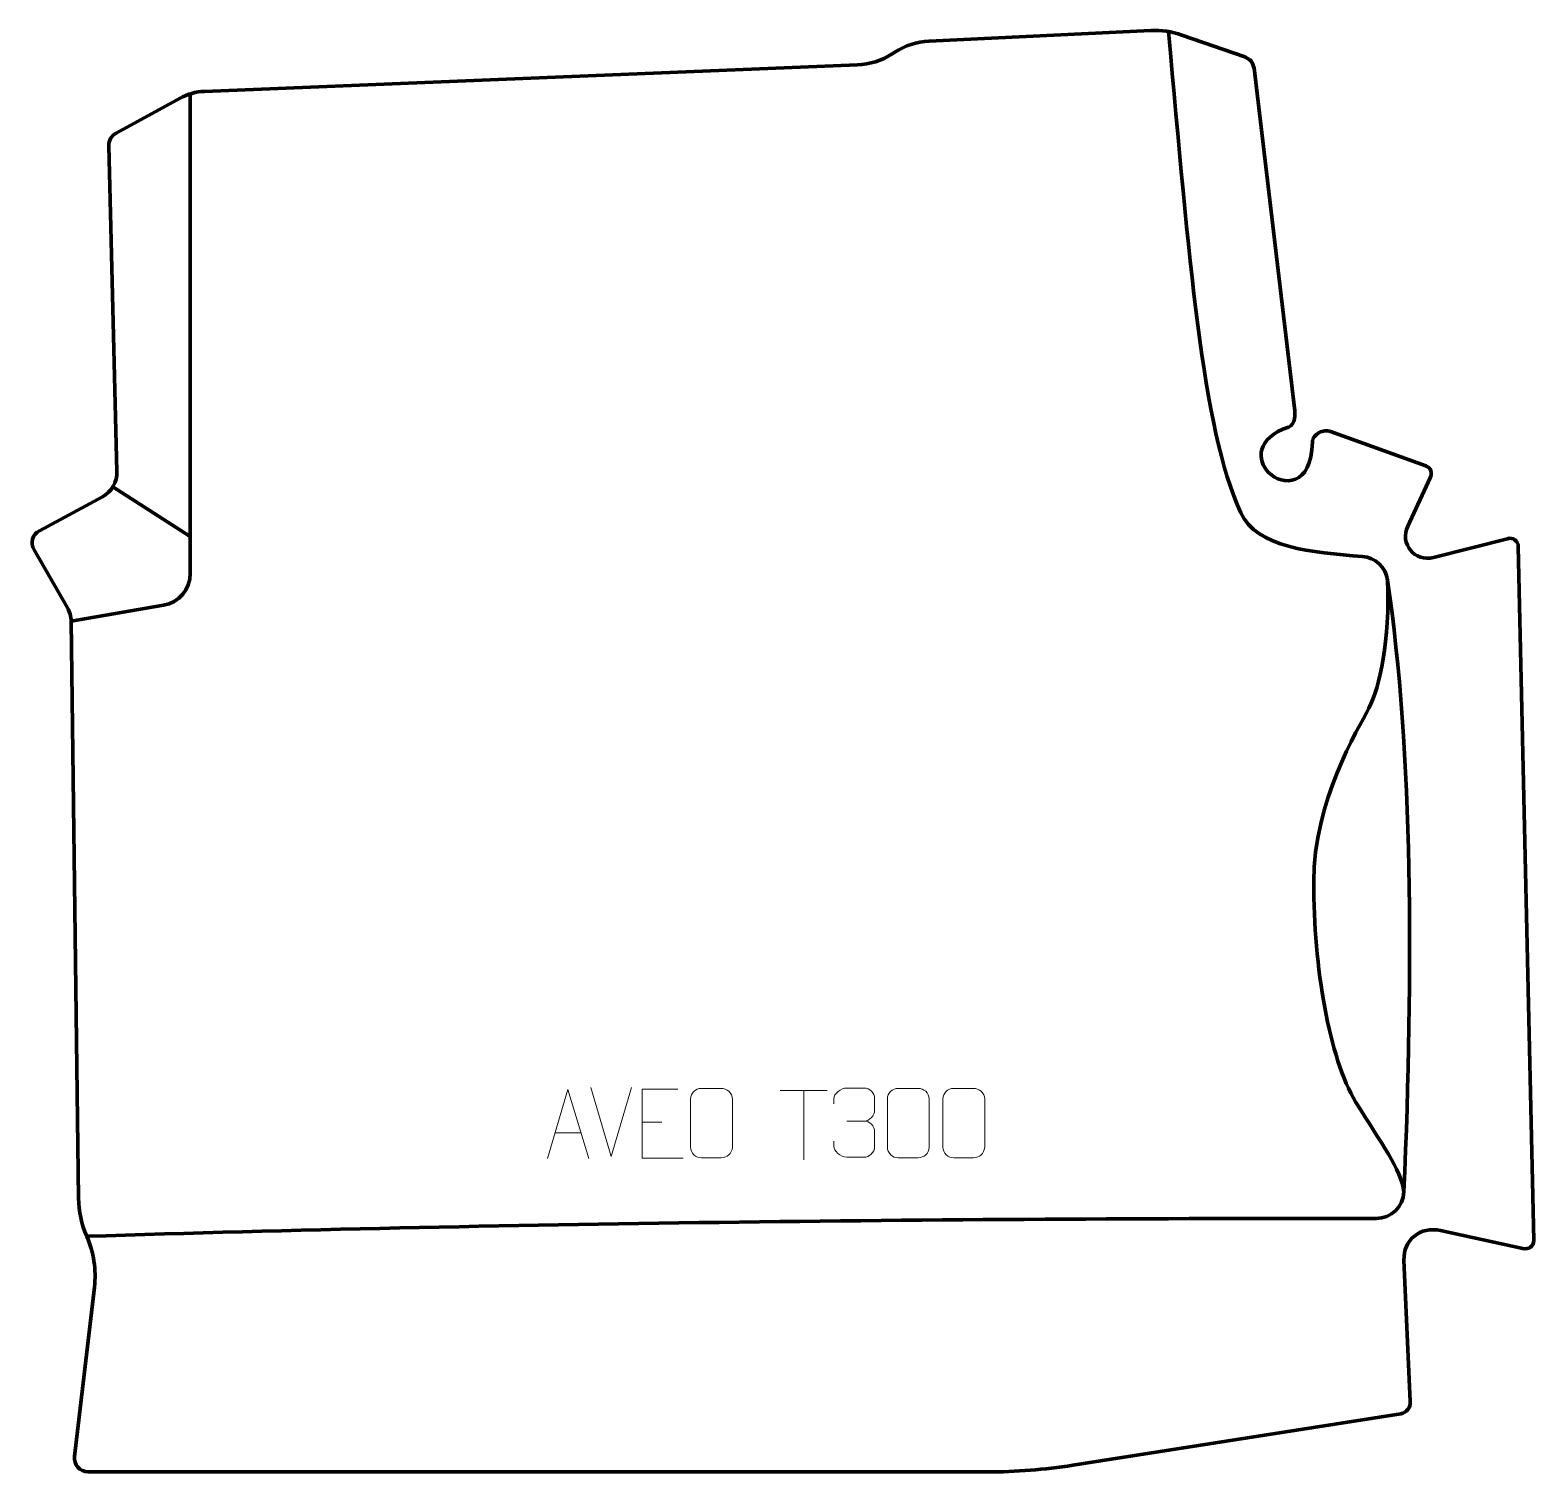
# Model space of a CAD drawing. Header units: millimetres. Extents: x -272 to 271, y -260 to 260.
import ezdxf

# ---------------------------------------------------------------- set-up
doc = ezdxf.new("R2010")
doc.units = ezdxf.units.MM
doc.header["$MEASUREMENT"] = 0
for name, color, linetype in [('layer 1', 7, 'Continuous'), ('layer 2', 7, 'Continuous'), ('layer 3', 7, 'Continuous')]:
    doc.layers.add(name, color=color, linetype=linetype)

msp = doc.modelspace()

# ---------------------------------------------------------------- linework, layer by layer
at = {"layer": 'layer 1', "color": 250, "lineweight": 9}
for points, knots in [([(-84.9856, -146.9736), (-84.9856, -146.9736), (-77.6146, -122.0201), (-77.6146, -122.0201), (-77.6146, -122.0201), (-77.6146, -122.0201), (-70.0447, -146.9736), (-70.0447, -146.9736)], [0, 0, 0, 0, 0.33333333, 0.33333333, 0.33333333, 0.33333333, 1, 1, 1, 1]), ([(-37.9426, -121.9117), (-37.9426, -121.9117), (-50.8165, -121.9117), (-50.8165, -121.9117), (-50.8165, -121.9117), (-50.8165, -121.9117), (-50.8165, -146.8653), (-50.8165, -146.8653), (-50.8165, -146.8653), (-50.8165, -146.8653), (-35.9507, -146.8653), (-35.9507, -146.8653)], [0, 0, 0, 0, 0.25, 0.25, 0.25, 0.25, 0.5, 0.5, 0.5, 0.5, 1, 1, 1, 1]), ([(-29.3753, -121.6645), (-27.0092, -121.6645), (-24.6427, -121.6645), (-22.2762, -121.6645), (-22.2762, -121.6645), (-20.2957, -121.6289), (-18.2697, -123.1232), (-18.2426, -125.5653), (-18.2426, -125.5653), (-18.243, -131.3227), (-18.243, -137.0805), (-18.2426, -142.8387), (-18.2426, -142.8387), (-18.3847, -145.1663), (-20.0911, -146.6486), (-22.2762, -146.6594), (-22.2762, -146.6594), (-24.6486, -146.659), (-27.021, -146.659), (-29.393, -146.6594), (-29.393, -146.6594), (-31.3515, -146.765), (-33.3579, -144.8771), (-33.3465, -142.8561), (-33.3465, -142.8561), (-33.3461, -137.0755), (-33.3461, -131.2952), (-33.3465, -125.5154), (-33.3465, -125.5154), (-33.3422, -123.3734), (-31.5651, -121.6509), (-29.3753, -121.6645)], [0, 0, 0, 0, 0.11111111, 0.11111111, 0.11111111, 0.11111111, 0.22222222, 0.22222222, 0.22222222, 0.22222222, 0.33333333, 0.33333333, 0.33333333, 0.33333333, 0.44444444, 0.44444444, 0.44444444, 0.44444444, 0.55555556, 0.55555556, 0.55555556, 0.55555556, 0.66666667, 0.66666667, 0.66666667, 0.66666667, 0.77777778, 0.77777778, 0.77777778, 0.77777778, 1, 1, 1, 1]), ([(18.316, -127.1932), (18.316, -127.1932), (18.316, -125.336), (18.316, -125.336), (18.316, -125.336), (18.3017, -123.5941), (20.9662, -121.476), (23.0253, -121.4987), (23.0253, -121.4987), (25.0894, -121.4987), (27.1534, -121.4987), (29.2171, -121.4987), (29.2171, -121.4987), (31.4116, -121.4899), (33.0099, -123.3367), (33.0543, -125.2488), (33.0543, -125.2488), (33.0539, -126.6839), (33.0539, -128.119), (33.0543, -129.5545), (33.0543, -129.5545), (33.0057, -131.208), (31.4031, -133.438), (29.2048, -133.428), (29.2048, -133.428), (31.4085, -133.4392), (33.0165, -135.2424), (33.0705, -137.3019), (33.0705, -137.3019), (33.0701, -139.0866), (33.0701, -140.8713), (33.0705, -142.6564), (33.0705, -142.6564), (33.0806, -144.7178), (31.0257, -146.4809), (29.2048, -146.4728), (29.2048, -146.4728), (27.1395, -146.4725), (25.0743, -146.4725), (23.0087, -146.4728), (23.0087, -146.4728), (20.8401, -146.4613), (18.3091, -144.0611), (18.2905, -142.5993), (18.2905, -142.5993), (18.2905, -142.5993), (18.2905, -140.6907), (18.2905, -140.6907)], [0, 0, 0, 0, 0.07692308, 0.07692308, 0.07692308, 0.07692308, 0.15384615, 0.15384615, 0.15384615, 0.15384615, 0.23076923, 0.23076923, 0.23076923, 0.23076923, 0.30769231, 0.30769231, 0.30769231, 0.30769231, 0.38461538, 0.38461538, 0.38461538, 0.38461538, 0.46153846, 0.46153846, 0.46153846, 0.46153846, 0.53846154, 0.53846154, 0.53846154, 0.53846154, 0.61538462, 0.61538462, 0.61538462, 0.61538462, 0.69230769, 0.69230769, 0.69230769, 0.69230769, 0.76923077, 0.76923077, 0.76923077, 0.76923077, 0.84615385, 0.84615385, 0.84615385, 0.84615385, 1, 1, 1, 1]), ([(41.6247, -121.6645), (43.9908, -121.6645), (46.3573, -121.6645), (48.7238, -121.6645), (48.7238, -121.6645), (50.7043, -121.6289), (52.7303, -123.1232), (52.7574, -125.5653), (52.7574, -125.5653), (52.757, -131.3227), (52.757, -137.0805), (52.7574, -142.8387), (52.7574, -142.8387), (52.6153, -145.1663), (50.9089, -146.6486), (48.7238, -146.6594), (48.7238, -146.6594), (46.3514, -146.659), (43.979, -146.659), (41.607, -146.6594), (41.607, -146.6594), (39.6485, -146.765), (37.6421, -144.8771), (37.6535, -142.8561), (37.6535, -142.8561), (37.6539, -137.0755), (37.6539, -131.2952), (37.6535, -125.5154), (37.6535, -125.5154), (37.6578, -123.3734), (39.4349, -121.6509), (41.6247, -121.6645)], [0, 0, 0, 0, 0.11111111, 0.11111111, 0.11111111, 0.11111111, 0.22222222, 0.22222222, 0.22222222, 0.22222222, 0.33333333, 0.33333333, 0.33333333, 0.33333333, 0.44444444, 0.44444444, 0.44444444, 0.44444444, 0.55555556, 0.55555556, 0.55555556, 0.55555556, 0.66666667, 0.66666667, 0.66666667, 0.66666667, 0.77777778, 0.77777778, 0.77777778, 0.77777778, 1, 1, 1, 1]), ([(61.6247, -121.6645), (63.9908, -121.6645), (66.3573, -121.6645), (68.7238, -121.6645), (68.7238, -121.6645), (70.7043, -121.6289), (72.7303, -123.1232), (72.7574, -125.5653), (72.7574, -125.5653), (72.757, -131.3227), (72.757, -137.0805), (72.7574, -142.8387), (72.7574, -142.8387), (72.6153, -145.1663), (70.9089, -146.6486), (68.7238, -146.6594), (68.7238, -146.6594), (66.3514, -146.659), (63.979, -146.659), (61.607, -146.6594), (61.607, -146.6594), (59.6485, -146.765), (57.6421, -144.8771), (57.6535, -142.8561), (57.6535, -142.8561), (57.6539, -137.0755), (57.6539, -131.2952), (57.6535, -125.5154), (57.6535, -125.5154), (57.6578, -123.3734), (59.4349, -121.6509), (61.6247, -121.6645)], [0, 0, 0, 0, 0.11111111, 0.11111111, 0.11111111, 0.11111111, 0.22222222, 0.22222222, 0.22222222, 0.22222222, 0.33333333, 0.33333333, 0.33333333, 0.33333333, 0.44444444, 0.44444444, 0.44444444, 0.44444444, 0.55555556, 0.55555556, 0.55555556, 0.55555556, 0.66666667, 0.66666667, 0.66666667, 0.66666667, 0.77777778, 0.77777778, 0.77777778, 0.77777778, 1, 1, 1, 1])]:
    msp.add_open_spline(points, degree=3, knots=knots, dxfattribs=at)
for points in [[(-61.9928, -146.2682), (-61.9928, -146.2682), (-69.3146, -121.3146), (-69.3146, -121.3146)], [(-54.6709, -121.3146), (-54.6709, -121.3146), (-61.9927, -146.2682), (-61.9927, -146.2682)], [(-1.0033, -122.4542), (-1.0033, -122.4542), (15.9839, -122.4542), (15.9839, -122.4542)], [(7.4905, -147.3842), (7.4905, -147.3842), (7.4905, -122.4307), (7.4905, -122.4307)], [(-50.8165, -133.7914), (-50.8165, -133.7914), (-43.6484, -133.7914), (-43.6484, -133.7914)], [(23.0257, -133.4384), (23.0257, -133.4384), (29.2221, -133.4384), (29.2221, -133.4384)], [(-82.263, -137.7242), (-82.263, -137.7242), (-72.7673, -137.7242), (-72.7673, -137.7242)]]:
    msp.add_open_spline(points, degree=3, dxfattribs=at)
at = {"layer": 'layer 2', "color": 12, "lineweight": 200}
msp.add_open_spline([(197.5509, 115.2973), (197.5509, 115.2973), (231.9155, 102.9425), (231.9155, 102.9425), (231.9155, 102.9425), (233.6638, 102.2889), (234.4001, 100.2088), (233.4543, 98.5946), (233.4543, 98.5946), (233.4543, 98.5946), (225.3459, 81.2255), (225.3459, 81.2255), (225.3459, 81.2255), (222.3744, 74.86), (227.911, 68.1313), (234.7012, 69.8664), (234.7012, 69.8664), (234.7012, 69.8664), (261.3173, 76.6676), (261.3173, 76.6676), (261.3173, 76.6676), (263.2265, 77.2811), (265.1866, 75.8791), (265.2317, 73.8676), (265.2317, 73.8676), (265.2317, 73.8676), (270.8225, -176.5021), (270.8225, -176.5021), (270.8225, -176.5021), (270.8693, -178.5975), (268.887, -179.8639), (266.846, -179.4164), (266.846, -179.4164), (266.846, -179.4164), (237.1708, -172.9098), (237.1708, -172.9098), (237.1708, -172.9098), (229.9356, -171.3234), (223.6696, -176.2294), (223.9928, -183.6535), (223.9928, -183.6535), (223.9928, -183.6535), (226.2079, -234.5411), (226.2079, -234.5411), (226.2079, -234.5411), (226.478, -236.6944), (224.9942, -238.6735), (222.8578, -239.009), (222.8578, -239.009), (222.8578, -239.009), (104.6049, -257.5856), (104.6049, -257.5856), (104.6049, -257.5856), (94.3737, -259.1925), (84.0331, -260), (73.6774, -260), (73.6774, -260), (73.6774, -260), (-250.5794, -260), (-250.5794, -260), (-250.5794, -260), (-253.5731, -260), (-255.8961, -257.3774), (-255.5447, -254.3933), (-255.5447, -254.3933), (-255.5447, -254.3933), (-248.3615, -193.3536), (-248.3615, -193.3536), (-248.3615, -193.3536), (-247.6273, -187.1143), (-248.5739, -180.7918), (-251.1026, -175.0444), (-251.1026, -175.0444), (-251.1026, -175.0444), (-251.1255, -174.9918), (-251.1255, -174.9918), (-251.1255, -174.9918), (-253.0312, -170.6603), (-254.0444, -165.9875), (-254.1051, -161.2536), (-254.1051, -161.2536), (-254.1051, -161.2536), (-256.7688, 46.8759), (-256.7688, 46.8759), (-256.7688, 46.8759), (-256.7908, 48.5999), (-257.2547, 50.289), (-258.1165, 51.7805), (-258.1165, 51.7805), (-258.1165, 51.7805), (-270.1479, 72.6107), (-270.1479, 72.6107), (-270.1479, 72.6107), (-271.565, 75.0642), (-270.6764, 78.2082), (-268.1864, 79.5491), (-268.1864, 79.5491), (-268.1864, 79.5491), (-245.4916, 91.7711), (-245.4916, 91.7711), (-245.4916, 91.7711), (-242.1656, 93.5621), (-240.1284, 97.08), (-240.2232, 100.8671), (-240.2232, 100.8671), (-240.2232, 100.8671), (-243.171, 218.3925), (-243.171, 218.3925), (-243.171, 218.3925), (-243.218, 220.2718), (-242.215, 222.0198), (-240.5714, 222.9215), (-240.5714, 222.9215), (-240.5714, 222.9215), (-217.4828, 235.5926), (-217.4828, 235.5926), (-217.4828, 235.5926), (-214.7799, 237.076), (-211.7717, 237.9128), (-208.6934, 238.0373), (-208.6934, 238.0373), (-208.6934, 238.0373), (26.8386, 247.569), (26.8386, 247.569), (26.8386, 247.569), (31.3005, 247.7497), (35.6323, 249.1262), (39.3848, 251.5557), (39.3848, 251.5557), (39.3848, 251.5557), (40.3535, 252.183), (40.3535, 252.183), (40.3535, 252.183), (44.0552, 254.5797), (48.3224, 255.9528), (52.7226, 256.162), (52.7226, 256.162), (52.7226, 256.162), (132.6681, 259.9663), (132.6681, 259.9663), (132.6681, 259.9663), (136.4812, 260.1477), (140.2944, 259.597), (143.9019, 258.3436), (143.9019, 258.3436), (143.9019, 258.3436), (166.5806, 250.4646), (166.5806, 250.4646), (166.5806, 250.4646), (168.3794, 249.8399), (169.6684, 248.2441), (169.9062, 246.3488), (169.9062, 246.3488), (169.9062, 246.3488), (184.5419, 123.6998), (184.5419, 123.6998), (184.5419, 123.6998), (184.7702, 121.7864), (184.9923, 117.8464), (182.3622, 116.9522), (182.3622, 116.9522), (170.7931, 113.0189), (170.7845, 104.8836), (175.186, 100.5191), (175.186, 100.5191), (180.202, 95.545), (190.648, 95.4382), (190.9798, 111.524), (190.9798, 111.524), (191.0108, 113.0305), (192.0925, 114.1687), (193.4001, 114.9189), (193.4001, 114.9189), (194.7077, 115.6691), (196.1324, 115.8072), (197.5509, 115.2973)], degree=3, knots=[0, 0, 0, 0, 0.02222222, 0.02222222, 0.02222222, 0.02222222, 0.04444444, 0.04444444, 0.04444444, 0.04444444, 0.06666667, 0.06666667, 0.06666667, 0.06666667, 0.08888889, 0.08888889, 0.08888889, 0.08888889, 0.11111111, 0.11111111, 0.11111111, 0.11111111, 0.13333333, 0.13333333, 0.13333333, 0.13333333, 0.15555556, 0.15555556, 0.15555556, 0.15555556, 0.17777778, 0.17777778, 0.17777778, 0.17777778, 0.2, 0.2, 0.2, 0.2, 0.22222222, 0.22222222, 0.22222222, 0.22222222, 0.24444444, 0.24444444, 0.24444444, 0.24444444, 0.26666667, 0.26666667, 0.26666667, 0.26666667, 0.28888889, 0.28888889, 0.28888889, 0.28888889, 0.31111111, 0.31111111, 0.31111111, 0.31111111, 0.33333333, 0.33333333, 0.33333333, 0.33333333, 0.35555556, 0.35555556, 0.35555556, 0.35555556, 0.37777778, 0.37777778, 0.37777778, 0.37777778, 0.4, 0.4, 0.4, 0.4, 0.42222222, 0.42222222, 0.42222222, 0.42222222, 0.44444444, 0.44444444, 0.44444444, 0.44444444, 0.46666667, 0.46666667, 0.46666667, 0.46666667, 0.48888889, 0.48888889, 0.48888889, 0.48888889, 0.51111111, 0.51111111, 0.51111111, 0.51111111, 0.53333333, 0.53333333, 0.53333333, 0.53333333, 0.55555556, 0.55555556, 0.55555556, 0.55555556, 0.57777778, 0.57777778, 0.57777778, 0.57777778, 0.6, 0.6, 0.6, 0.6, 0.62222222, 0.62222222, 0.62222222, 0.62222222, 0.64444444, 0.64444444, 0.64444444, 0.64444444, 0.66666667, 0.66666667, 0.66666667, 0.66666667, 0.68888889, 0.68888889, 0.68888889, 0.68888889, 0.71111111, 0.71111111, 0.71111111, 0.71111111, 0.73333333, 0.73333333, 0.73333333, 0.73333333, 0.75555556, 0.75555556, 0.75555556, 0.75555556, 0.77777778, 0.77777778, 0.77777778, 0.77777778, 0.8, 0.8, 0.8, 0.8, 0.82222222, 0.82222222, 0.82222222, 0.82222222, 0.84444444, 0.84444444, 0.84444444, 0.84444444, 0.86666667, 0.86666667, 0.86666667, 0.86666667, 0.88888889, 0.88888889, 0.88888889, 0.88888889, 0.91111111, 0.91111111, 0.91111111, 0.91111111, 0.93333333, 0.93333333, 0.93333333, 0.93333333, 0.95555556, 0.95555556, 0.95555556, 0.95555556, 1, 1, 1, 1], dxfattribs=at)
at = {"layer": 'layer 3', "color": 142, "lineweight": 200}
for points, knots in [([(-251.1256, -174.9916), (-102.2584, -170.3361), (53.234, -168.3806), (213.9839, -168.5676), (213.9839, -168.5676), (219.3466, -168.5743), (223.764, -164.3357), (223.993, -158.9583), (223.993, -158.9583), (227.4032, -78.8678), (227.2367, -0.82), (218.1036, 61.7407), (218.1036, 61.7407), (217.4274, 66.3726), (213.6258, 69.8895), (208.9759, 70.2549), (208.9759, 70.2549), (190.7538, 71.6857), (170.8936, 73.3666), (165.1138, 86.027), (165.1138, 86.027), (151.0695, 116.7903), (146.5683, 177.8618), (139.058, 259.5842)], [0, 0, 0, 0, 0.14285714, 0.14285714, 0.14285714, 0.14285714, 0.28571429, 0.28571429, 0.28571429, 0.28571429, 0.42857143, 0.42857143, 0.42857143, 0.42857143, 0.57142857, 0.57142857, 0.57142857, 0.57142857, 0.71428571, 0.71428571, 0.71428571, 0.71428571, 1, 1, 1, 1]), ([(-213.7719, 237.165), (-213.7719, 237.165), (-213.7719, 64.1), (-213.7719, 64.1), (-213.7719, 64.1), (-213.7719, 58.4396), (-217.833, 53.6024), (-223.3907, 52.6421), (-223.3907, 52.6421), (-223.3907, 52.6421), (-256.7688, 46.8759), (-256.7688, 46.8759)], [0, 0, 0, 0, 0.25, 0.25, 0.25, 0.25, 0.5, 0.5, 0.5, 0.5, 1, 1, 1, 1]), ([(218.1035, 61.7405), (218.9005, 40.1474), (215.3377, 23.1135), (211.3534, 15.5157), (211.3534, 15.5157), (207.3692, 7.9183), (191.4589, -18.2512), (191.4335, -47.0534), (191.4335, -47.0534), (191.4067, -77.8438), (197.0099, -110.8459), (206.5722, -126.4411), (206.5722, -126.4411), (216.1346, -142.0362), (222.7976, -150.5609), (223.9928, -158.9583)], [0, 0, 0, 0, 0.2, 0.2, 0.2, 0.2, 0.4, 0.4, 0.4, 0.4, 0.6, 0.6, 0.6, 0.6, 1, 1, 1, 1])]:
    msp.add_open_spline(points, degree=3, knots=knots, dxfattribs=at)
msp.add_open_spline([(-241.7026, 95.3578), (-241.7026, 95.3578), (-213.7718, 77.497), (-213.7718, 77.497)], degree=3, dxfattribs=at)

doc.saveas('drawing.dxf')
